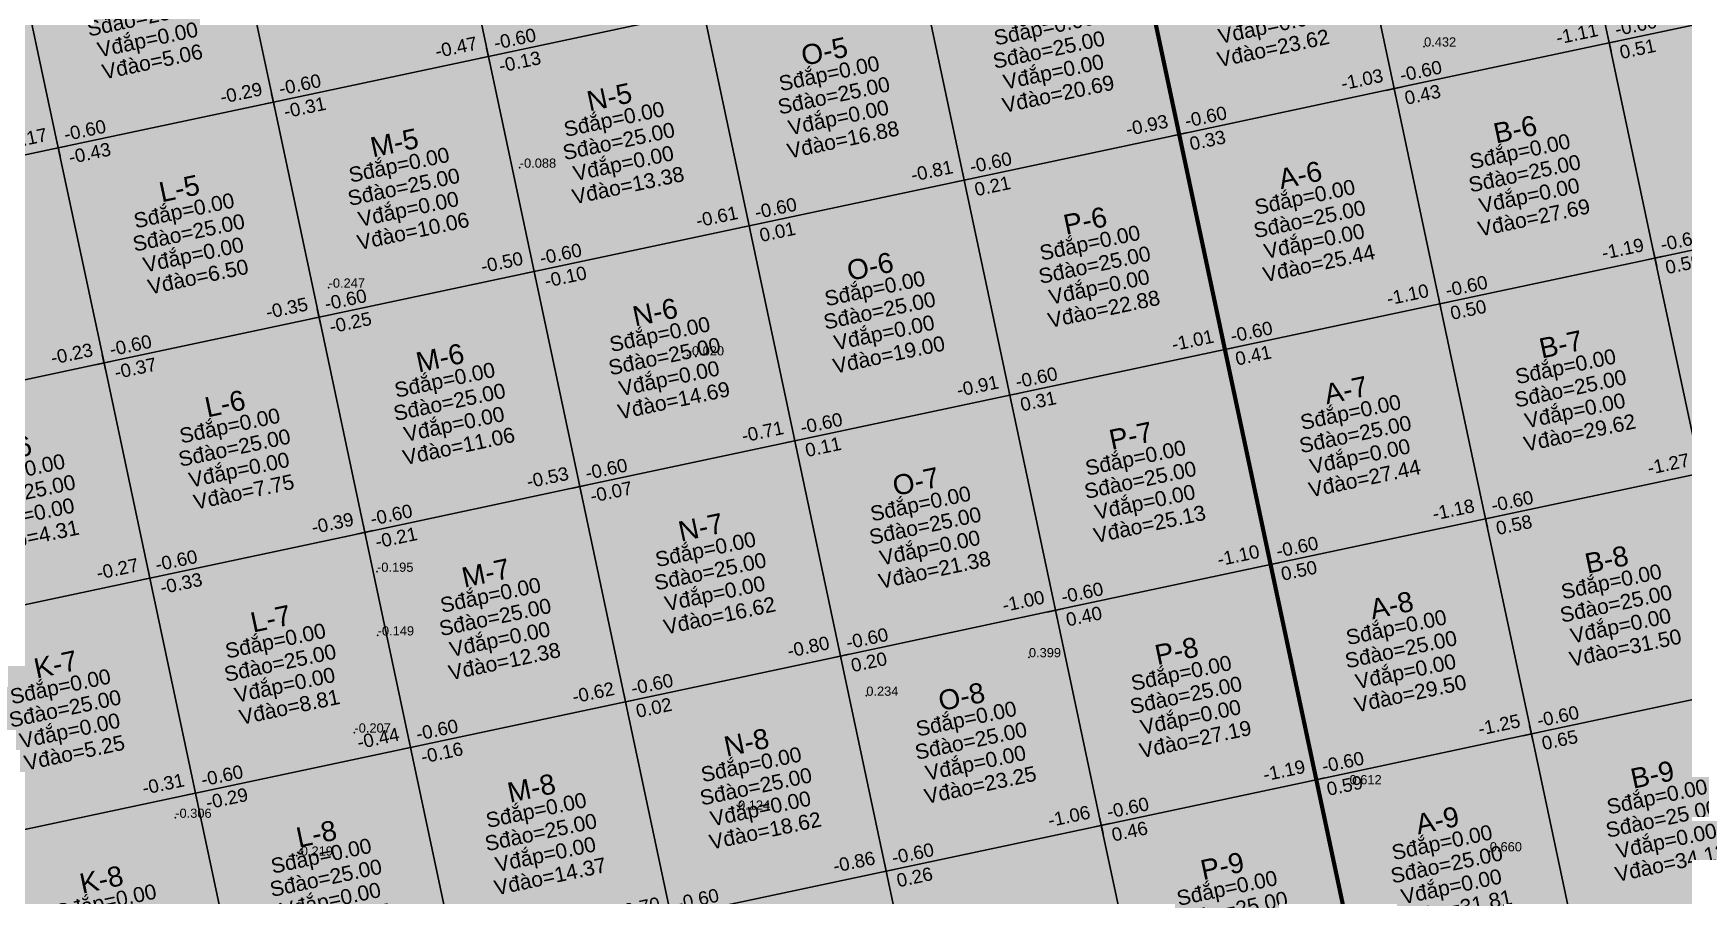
# Model space of a CAD drawing. Header units: metres. Extents: x 466 to 874, y 288 to 471.
# Drawn here: x 612.76 to 650.31, y 399.09 to 418.71 of the extents above; entities that cross this region are included whole.
import ezdxf
from ezdxf.enums import TextEntityAlignment as Align

# ---------------------------------------------------------------- set-up
doc = ezdxf.new("R2010")
doc.units = ezdxf.units.M
for name, color, linetype in [('SN-Dao', 1, 'Continuous'), ('SN-DiemDo', 9, 'Continuous'), ('SN-Luoi', 8, 'Continuous'), ('SN-Nut', 7, 'Continuous'), ('SN-O', 7, 'Continuous'), ('SN-RanhGioi', 1, 'Continuous')]:
    doc.layers.add(name, color=color, linetype=linetype)
doc.styles.add('SN', font='arial.ttf')

# ---------------------------------------------------------------- blocks, each defined once
blk = doc.blocks.new('SN_O')
at = {"color": 2, "style": 'SN'}
blk.add_attdef('TEN', text='', height=0.456, dxfattribs=at).set_placement((0, 1.026), align=Align.MIDDLE_CENTER)
at = {"color": 7, "style": 'SN'}
for tag, p in [('SDAP', (0, 0.513)), ('SDAO', (0, 0)), ('VDAP', (0, -0.513)), ('VDAO', (0, -1.026))]:
    blk.add_attdef(tag, text='', height=0.342, dxfattribs=at).set_placement(p, align=Align.MIDDLE_CENTER)
blk = doc.blocks.new('SN_NUT')
for p, q in [((-0.19, 0), (0.19, 0)), ((0, -0.19), (0, 0.19))]:
    blk.add_line(p, q)
at = {"color": 5, "style": 'SN'}
blk.add_attdef('CC', text='', height=0.304, dxfattribs=at).set_placement((-0.19, 0.114), align=Align.BOTTOM_RIGHT)
at = {"color": 1, "style": 'SN'}
blk.add_attdef('CDTK', (0.19, 0.114), '', height=0.304, dxfattribs=at)
at = {"color": 3, "style": 'SN'}
blk.add_attdef('CDTN', (0.19, -0.418), '', height=0.304, dxfattribs=at)

msp = doc.modelspace()

# ---------------------------------------------------------------- hatches: boundary and pattern name
at = {"layer": 'SN-Dao', "transparency": 33554534}
for points in [[(647.573, 423.378), (652.464, 424.418), (653.503, 419.527), (648.613, 418.488)], [(622.08, 423.071), (626.971, 424.111), (628.01, 419.22), (623.119, 418.18)], [(642.682, 422.339), (647.573, 423.378), (648.613, 418.488), (643.722, 417.448)], [(617.189, 422.032), (622.08, 423.071), (623.119, 418.18), (618.229, 417.141)], [(642.682, 422.339), (643.722, 417.448), (638.831, 416.408), (637.792, 421.299)], [(612.298, 420.992), (617.189, 422.032), (618.229, 417.141), (613.338, 416.101)], [(608.456, 420.175), (612.298, 420.992), (613.338, 416.101), (608.447, 415.062), (607.927, 417.507)], [(632.901, 420.26), (637.792, 421.299), (638.831, 416.408), (633.94, 415.369)], [(628.01, 419.22), (632.901, 420.26), (633.94, 415.369), (629.05, 414.329)], [(648.613, 418.488), (653.503, 419.527), (654.543, 414.636), (649.652, 413.597)], [(623.119, 418.18), (628.01, 419.22), (629.05, 414.329), (624.159, 413.29)], [(643.722, 417.448), (648.613, 418.488), (649.652, 413.597), (644.761, 412.557)], [(618.229, 417.141), (623.119, 418.18), (624.159, 413.29), (619.268, 412.25)], [(643.722, 417.448), (644.761, 412.557), (639.871, 411.518), (638.831, 416.408)], [(613.338, 416.101), (618.229, 417.141), (619.268, 412.25), (614.377, 411.211)], [(608.447, 415.062), (613.338, 416.101), (614.377, 411.211), (609.487, 410.171)], [(633.94, 415.369), (638.831, 416.408), (639.871, 411.518), (634.98, 410.478)], [(629.05, 414.329), (633.94, 415.369), (634.98, 410.478), (630.089, 409.439)], [(649.652, 413.597), (654.543, 414.636), (655.582, 409.746), (650.692, 408.706)], [(624.159, 413.29), (629.05, 414.329), (630.089, 409.439), (625.198, 408.399)], [(644.761, 412.557), (649.652, 413.597), (650.692, 408.706), (645.801, 407.666)], [(619.268, 412.25), (624.159, 413.29), (625.198, 408.399), (620.308, 407.359)], [(644.761, 412.557), (645.801, 407.666), (640.91, 406.627), (639.871, 411.518)], [(614.377, 411.211), (619.268, 412.25), (620.308, 407.359), (615.417, 406.32)], [(609.487, 410.171), (614.377, 411.211), (615.417, 406.32), (610.526, 405.28)], [(634.98, 410.478), (639.871, 411.518), (640.91, 406.627), (636.02, 405.587)], [(630.089, 409.439), (634.98, 410.478), (636.02, 405.587), (631.129, 404.548)], [(625.198, 408.399), (630.089, 409.439), (631.129, 404.548), (626.238, 403.508)], [(645.801, 407.666), (650.692, 408.706), (651.731, 403.815), (646.841, 402.776)], [(620.308, 407.359), (625.198, 408.399), (626.238, 403.508), (621.347, 402.469)], [(645.801, 407.666), (646.841, 402.776), (641.95, 401.736), (640.91, 406.627)], [(615.417, 406.32), (620.308, 407.359), (621.347, 402.469), (616.457, 401.429)], [(610.526, 405.28), (615.417, 406.32), (616.457, 401.429), (611.566, 400.39)], [(636.02, 405.587), (640.91, 406.627), (641.95, 401.736), (637.059, 400.697)], [(631.129, 404.548), (636.02, 405.587), (637.059, 400.697), (632.168, 399.657)], [(626.238, 403.508), (631.129, 404.548), (632.168, 399.657), (627.278, 398.618)], [(646.841, 402.776), (651.731, 403.815), (652.771, 398.925), (647.88, 397.885)], [(621.347, 402.469), (626.238, 403.508), (627.278, 398.618), (622.387, 397.578)], [(646.841, 402.776), (647.88, 397.885), (642.989, 396.845), (641.95, 401.736)], [(616.457, 401.429), (621.347, 402.469), (622.387, 397.578), (617.496, 396.538)], [(611.566, 400.39), (616.457, 401.429), (617.496, 396.538), (612.605, 395.499)], [(637.059, 400.697), (641.95, 401.736), (642.989, 396.845), (638.099, 395.806)], [(632.168, 399.657), (637.059, 400.697), (638.099, 395.806), (633.208, 394.766)], [(627.278, 398.618), (632.168, 399.657), (633.208, 394.766), (628.317, 393.727)]]:
    msp.add_hatch(color=1, dxfattribs=at).paths.add_polyline_path(points)

# ---------------------------------------------------------------- linework, layer by layer
at = {"layer": 'SN-DiemDo'}
for p in [(644.401, 418.405, 0.432), (623.833, 415.65, -0.088), (619.485, 412.923, -0.247), (627.652, 411.382, -0.02), (620.587, 406.463, -0.195), (620.601, 405.015, -0.149), (635.413, 404.52, 0.399), (631.715, 403.644, 0.234), (620.073, 402.807, -0.207), (642.706, 401.632, 0.612), (628.797, 401.054, 0.124), (615.997, 400.869, -0.306), (618.756, 400.01, -0.219), (645.896, 400.107, 0.66)]:
    msp.add_point(p, dxfattribs=at)
at = {"layer": 'SN-Luoi'}
for points in [[(647.573, 423.378), (652.464, 424.418), (653.503, 419.527), (648.613, 418.488)], [(622.08, 423.071), (626.971, 424.111), (628.01, 419.22), (623.119, 418.18)], [(642.682, 422.339), (647.573, 423.378), (648.613, 418.488), (643.722, 417.448)], [(617.189, 422.032), (622.08, 423.071), (623.119, 418.18), (618.229, 417.141)], [(642.682, 422.339), (643.722, 417.448), (638.831, 416.408), (637.792, 421.299)], [(612.298, 420.992), (617.189, 422.032), (618.229, 417.141), (613.338, 416.101)], [(607.408, 419.953), (612.298, 420.992), (613.338, 416.101), (608.447, 415.062)], [(632.901, 420.26), (637.792, 421.299), (638.831, 416.408), (633.94, 415.369)], [(628.01, 419.22), (632.901, 420.26), (633.94, 415.369), (629.05, 414.329)], [(648.613, 418.488), (653.503, 419.527), (654.543, 414.636), (649.652, 413.597)], [(623.119, 418.18), (628.01, 419.22), (629.05, 414.329), (624.159, 413.29)], [(643.722, 417.448), (648.613, 418.488), (649.652, 413.597), (644.761, 412.557)], [(618.229, 417.141), (623.119, 418.18), (624.159, 413.29), (619.268, 412.25)], [(643.722, 417.448), (644.761, 412.557), (639.871, 411.518), (638.831, 416.408)], [(613.338, 416.101), (618.229, 417.141), (619.268, 412.25), (614.377, 411.211)], [(608.447, 415.062), (613.338, 416.101), (614.377, 411.211), (609.487, 410.171)], [(633.94, 415.369), (638.831, 416.408), (639.871, 411.518), (634.98, 410.478)], [(629.05, 414.329), (633.94, 415.369), (634.98, 410.478), (630.089, 409.439)], [(649.652, 413.597), (654.543, 414.636), (655.582, 409.746), (650.692, 408.706)], [(624.159, 413.29), (629.05, 414.329), (630.089, 409.439), (625.198, 408.399)], [(644.761, 412.557), (649.652, 413.597), (650.692, 408.706), (645.801, 407.666)], [(619.268, 412.25), (624.159, 413.29), (625.198, 408.399), (620.308, 407.359)], [(644.761, 412.557), (645.801, 407.666), (640.91, 406.627), (639.871, 411.518)], [(614.377, 411.211), (619.268, 412.25), (620.308, 407.359), (615.417, 406.32)], [(609.487, 410.171), (614.377, 411.211), (615.417, 406.32), (610.526, 405.28)], [(634.98, 410.478), (639.871, 411.518), (640.91, 406.627), (636.02, 405.587)], [(630.089, 409.439), (634.98, 410.478), (636.02, 405.587), (631.129, 404.548)], [(625.198, 408.399), (630.089, 409.439), (631.129, 404.548), (626.238, 403.508)], [(645.801, 407.666), (650.692, 408.706), (651.731, 403.815), (646.841, 402.776)], [(620.308, 407.359), (625.198, 408.399), (626.238, 403.508), (621.347, 402.469)], [(645.801, 407.666), (646.841, 402.776), (641.95, 401.736), (640.91, 406.627)], [(615.417, 406.32), (620.308, 407.359), (621.347, 402.469), (616.457, 401.429)], [(610.526, 405.28), (615.417, 406.32), (616.457, 401.429), (611.566, 400.39)], [(636.02, 405.587), (640.91, 406.627), (641.95, 401.736), (637.059, 400.697)], [(631.129, 404.548), (636.02, 405.587), (637.059, 400.697), (632.168, 399.657)], [(626.238, 403.508), (631.129, 404.548), (632.168, 399.657), (627.278, 398.618)], [(646.841, 402.776), (651.731, 403.815), (652.771, 398.925), (647.88, 397.885)], [(621.347, 402.469), (626.238, 403.508), (627.278, 398.618), (622.387, 397.578)], [(646.841, 402.776), (647.88, 397.885), (642.989, 396.845), (641.95, 401.736)], [(616.457, 401.429), (621.347, 402.469), (622.387, 397.578), (617.496, 396.538)], [(611.566, 400.39), (616.457, 401.429), (617.496, 396.538), (612.605, 395.499)], [(637.059, 400.697), (641.95, 401.736), (642.989, 396.845), (638.099, 395.806)], [(632.168, 399.657), (637.059, 400.697), (638.099, 395.806), (633.208, 394.766)], [(627.278, 398.618), (632.168, 399.657), (633.208, 394.766), (628.317, 393.727)]]:
    msp.add_lwpolyline(points, close=True, dxfattribs=at)
at = {"layer": 'SN-RanhGioi', "const_width": 0.095}
for points in [[(711.885, 457.495), (734.755, 349.899), (656.504, 333.266), (633.633, 440.862)], [(633.633, 440.862), (656.504, 333.266), (578.252, 316.633), (555.382, 424.229)]]:
    msp.add_lwpolyline(points, close=True, dxfattribs=at)

# ---------------------------------------------------------------- block references
at = {"layer": 'SN-Nut'}
for p, rotation, values in [((648.613, 418.488), 12.00000000000403, {'CDTK': '-0.60', 'CDTN': '0.51', 'CC': '-1.11'}), ((623.119, 418.18), 12.00000000000384, {'CDTK': '-0.60', 'CDTN': '-0.13', 'CC': '-0.47'}), ((643.722, 417.448), 12.00000000000403, {'CDTK': '-0.60', 'CDTN': '0.43', 'CC': '-1.03'}), ((618.229, 417.141), 12.00000000000384, {'CDTK': '-0.60', 'CDTN': '-0.31', 'CC': '-0.29'}), ((638.831, 416.408), 12.00000000000384, {'CDTK': '-0.60', 'CDTN': '0.33', 'CC': '-0.93'}), ((638.831, 416.408), 12.00000000000403, {'CDTK': '-0.60', 'CDTN': '0.33', 'CC': '-0.93'}), ((613.338, 416.101), 12.00000000000384, {'CDTK': '-0.60', 'CDTN': '-0.43', 'CC': '-0.17'}), ((633.94, 415.369), 12.00000000000384, {'CDTK': '-0.60', 'CDTN': '0.21', 'CC': '-0.81'}), ((629.05, 414.329), 12.00000000000384, {'CDTK': '-0.60', 'CDTN': '0.01', 'CC': '-0.61'}), ((649.652, 413.597), 12.00000000000403, {'CDTK': '-0.60', 'CDTN': '0.59', 'CC': '-1.19'}), ((624.159, 413.29), 12.00000000000384, {'CDTK': '-0.60', 'CDTN': '-0.10', 'CC': '-0.50'}), ((644.761, 412.557), 12.00000000000403, {'CDTK': '-0.60', 'CDTN': '0.50', 'CC': '-1.10'}), ((619.268, 412.25), 12.00000000000384, {'CDTK': '-0.60', 'CDTN': '-0.25', 'CC': '-0.35'}), ((639.871, 411.518), 12.00000000000384, {'CDTK': '-0.60', 'CDTN': '0.41', 'CC': '-1.01'}), ((639.871, 411.518), 12.00000000000403, {'CDTK': '-0.60', 'CDTN': '0.41', 'CC': '-1.01'}), ((614.377, 411.211), 12.00000000000384, {'CDTK': '-0.60', 'CDTN': '-0.37', 'CC': '-0.23'}), ((634.98, 410.478), 12.00000000000384, {'CDTK': '-0.60', 'CDTN': '0.31', 'CC': '-0.91'}), ((630.089, 409.439), 12.00000000000384, {'CDTK': '-0.60', 'CDTN': '0.11', 'CC': '-0.71'}), ((650.692, 408.706), 12.00000000000403, {'CDTK': '-0.60', 'CDTN': '0.67', 'CC': '-1.27'}), ((625.198, 408.399), 12.00000000000384, {'CDTK': '-0.60', 'CDTN': '-0.07', 'CC': '-0.53'}), ((645.801, 407.666), 12.00000000000403, {'CDTK': '-0.60', 'CDTN': '0.58', 'CC': '-1.18'}), ((620.308, 407.359), 12.00000000000384, {'CDTK': '-0.60', 'CDTN': '-0.21', 'CC': '-0.39'}), ((640.91, 406.627), 12.00000000000384, {'CDTK': '-0.60', 'CDTN': '0.50', 'CC': '-1.10'}), ((640.91, 406.627), 12.00000000000403, {'CDTK': '-0.60', 'CDTN': '0.50', 'CC': '-1.10'}), ((615.417, 406.32), 12.00000000000384, {'CDTK': '-0.60', 'CDTN': '-0.33', 'CC': '-0.27'}), ((636.02, 405.587), 12.00000000000384, {'CDTK': '-0.60', 'CDTN': '0.40', 'CC': '-1.00'}), ((631.129, 404.548), 12.00000000000384, {'CDTK': '-0.60', 'CDTN': '0.20', 'CC': '-0.80'}), ((626.238, 403.508), 12.00000000000384, {'CDTK': '-0.60', 'CDTN': '0.02', 'CC': '-0.62'}), ((646.841, 402.776), 12.00000000000403, {'CDTK': '-0.60', 'CDTN': '0.65', 'CC': '-1.25'}), ((621.347, 402.469), 12.00000000000384, {'CDTK': '-0.60', 'CDTN': '-0.16', 'CC': '-0.44'}), ((641.95, 401.736), 12.00000000000384, {'CDTK': '-0.60', 'CDTN': '0.59', 'CC': '-1.19'}), ((641.95, 401.736), 12.00000000000403, {'CDTK': '-0.60', 'CDTN': '0.59', 'CC': '-1.19'}), ((616.457, 401.429), 12.00000000000384, {'CDTK': '-0.60', 'CDTN': '-0.29', 'CC': '-0.31'}), ((637.059, 400.697), 12.00000000000384, {'CDTK': '-0.60', 'CDTN': '0.46', 'CC': '-1.06'}), ((632.168, 399.657), 12.00000000000384, {'CDTK': '-0.60', 'CDTN': '0.26', 'CC': '-0.86'}), ((627.278, 398.618), 12.00000000000384, {'CDTK': '-0.60', 'CDTN': '0.10', 'CC': '-0.70'})]:
    msp.add_blockref('SN_NUT', p, dxfattribs=dict(at, rotation=rotation)).add_auto_attribs(values)
at = {"layer": 'SN-O'}
for p, rotation, values in [((640.757, 419.374), 12.00000000000403, {'TEN': 'A-5', 'SDAP': 'Sđắp=0.00', 'SDAO': 'Sđào=25.00', 'VDAP': 'Vđắp=0.00', 'VDAO': 'Vđào=23.62'}), ((615.263, 419.067), 12.00000000000384, {'TEN': 'L-4', 'SDAP': 'Sđắp=0.00', 'SDAO': 'Sđào=25.00', 'VDAP': 'Vđắp=0.00', 'VDAO': 'Vđào=5.06'}), ((635.866, 418.334), 12.00000000000384, {'TEN': 'P-5', 'SDAP': 'Sđắp=0.00', 'SDAO': 'Sđào=25.00', 'VDAP': 'Vđắp=0.00', 'VDAO': 'Vđào=20.69'}), ((630.975, 417.294), 12.00000000000384, {'TEN': 'O-5', 'SDAP': 'Sđắp=0.00', 'SDAO': 'Sđào=25.00', 'VDAP': 'Vđắp=0.00', 'VDAO': 'Vđào=16.88'}), ((626.084, 416.255), 12.00000000000384, {'TEN': 'N-5', 'SDAP': 'Sđắp=0.00', 'SDAO': 'Sđào=25.00', 'VDAP': 'Vđắp=0.00', 'VDAO': 'Vđào=13.38'}), ((646.687, 415.522), 12.00000000000403, {'TEN': 'B-6', 'SDAP': 'Sđắp=0.00', 'SDAO': 'Sđào=25.00', 'VDAP': 'Vđắp=0.00', 'VDAO': 'Vđào=27.69'}), ((621.194, 415.215), 12.00000000000384, {'TEN': 'M-5', 'SDAP': 'Sđắp=0.00', 'SDAO': 'Sđào=25.00', 'VDAP': 'Vđắp=0.00', 'VDAO': 'Vđào=10.06'}), ((641.796, 414.483), 12.00000000000403, {'TEN': 'A-6', 'SDAP': 'Sđắp=0.00', 'SDAO': 'Sđào=25.00', 'VDAP': 'Vđắp=0.00', 'VDAO': 'Vđào=25.44'}), ((616.303, 414.176), 12.00000000000384, {'TEN': 'L-5', 'SDAP': 'Sđắp=0.00', 'SDAO': 'Sđào=25.00', 'VDAP': 'Vđắp=0.00', 'VDAO': 'Vđào=6.50'}), ((636.906, 413.443), 12.00000000000384, {'TEN': 'P-6', 'SDAP': 'Sđắp=0.00', 'SDAO': 'Sđào=25.00', 'VDAP': 'Vđắp=0.00', 'VDAO': 'Vđào=22.88'}), ((632.015, 412.404), 12.00000000000384, {'TEN': 'O-6', 'SDAP': 'Sđắp=0.00', 'SDAO': 'Sđào=25.00', 'VDAP': 'Vđắp=0.00', 'VDAO': 'Vđào=19.00'}), ((627.124, 411.364), 12.00000000000384, {'TEN': 'N-6', 'SDAP': 'Sđắp=0.00', 'SDAO': 'Sđào=25.00', 'VDAP': 'Vđắp=0.00', 'VDAO': 'Vđào=14.69'}), ((647.727, 410.632), 12.00000000000403, {'TEN': 'B-7', 'SDAP': 'Sđắp=0.00', 'SDAO': 'Sđào=25.00', 'VDAP': 'Vđắp=0.00', 'VDAO': 'Vđào=29.62'}), ((622.233, 410.325), 12.00000000000384, {'TEN': 'M-6', 'SDAP': 'Sđắp=0.00', 'SDAO': 'Sđào=25.00', 'VDAP': 'Vđắp=0.00', 'VDAO': 'Vđào=11.06'}), ((642.836, 409.592), 12.00000000000403, {'TEN': 'A-7', 'SDAP': 'Sđắp=0.00', 'SDAO': 'Sđào=25.00', 'VDAP': 'Vđắp=0.00', 'VDAO': 'Vđào=27.44'}), ((617.343, 409.285), 12.00000000000384, {'TEN': 'L-6', 'SDAP': 'Sđắp=0.00', 'SDAO': 'Sđào=25.00', 'VDAP': 'Vđắp=0.00', 'VDAO': 'Vđào=7.75'}), ((637.945, 408.553), 12.00000000000384, {'TEN': 'P-7', 'SDAP': 'Sđắp=0.00', 'SDAO': 'Sđào=25.00', 'VDAP': 'Vđắp=0.00', 'VDAO': 'Vđào=25.13'}), ((612.452, 408.245), 12.00000000000384, {'TEN': 'K-6', 'SDAP': 'Sđắp=0.00', 'SDAO': 'Sđào=25.00', 'VDAP': 'Vđắp=0.00', 'VDAO': 'Vđào=4.31'}), ((633.054, 407.513), 12.00000000000384, {'TEN': 'O-7', 'SDAP': 'Sđắp=0.00', 'SDAO': 'Sđào=25.00', 'VDAP': 'Vđắp=0.00', 'VDAO': 'Vđào=21.38'}), ((628.164, 406.473), 12.00000000000384, {'TEN': 'N-7', 'SDAP': 'Sđắp=0.00', 'SDAO': 'Sđào=25.00', 'VDAP': 'Vđắp=0.00', 'VDAO': 'Vđào=16.62'}), ((648.766, 405.741), 12.00000000000403, {'TEN': 'B-8', 'SDAP': 'Sđắp=0.00', 'SDAO': 'Sđào=25.00', 'VDAP': 'Vđắp=0.00', 'VDAO': 'Vđào=31.50'}), ((623.273, 405.434), 12.00000000000384, {'TEN': 'M-7', 'SDAP': 'Sđắp=0.00', 'SDAO': 'Sđào=25.00', 'VDAP': 'Vđắp=0.00', 'VDAO': 'Vđào=12.38'}), ((643.875, 404.701), 12.00000000000403, {'TEN': 'A-8', 'SDAP': 'Sđắp=0.00', 'SDAO': 'Sđào=25.00', 'VDAP': 'Vđắp=0.00', 'VDAO': 'Vđào=29.50'}), ((618.382, 404.394), 12.00000000000384, {'TEN': 'L-7', 'SDAP': 'Sđắp=0.00', 'SDAO': 'Sđào=25.00', 'VDAP': 'Vđắp=0.00', 'VDAO': 'Vđào=8.81'}), ((638.985, 403.662), 12.00000000000384, {'TEN': 'P-8', 'SDAP': 'Sđắp=0.00', 'SDAO': 'Sđào=25.00', 'VDAP': 'Vđắp=0.00', 'VDAO': 'Vđào=27.19'}), ((613.491, 403.355), 12.00000000000384, {'TEN': 'K-7', 'SDAP': 'Sđắp=0.00', 'SDAO': 'Sđào=25.00', 'VDAP': 'Vđắp=0.00', 'VDAO': 'Vđào=5.25'}), ((634.094, 402.622), 12.00000000000384, {'TEN': 'O-8', 'SDAP': 'Sđắp=0.00', 'SDAO': 'Sđào=25.00', 'VDAP': 'Vđắp=0.00', 'VDAO': 'Vđào=23.25'}), ((629.203, 401.583), 12.00000000000384, {'TEN': 'N-8', 'SDAP': 'Sđắp=0.00', 'SDAO': 'Sđào=25.00', 'VDAP': 'Vđắp=0.00', 'VDAO': 'Vđào=18.62'}), ((649.806, 400.85), 12.00000000000403, {'TEN': 'B-9', 'SDAP': 'Sđắp=0.00', 'SDAO': 'Sđào=25.00', 'VDAP': 'Vđắp=0.00', 'VDAO': 'Vđào=34.13'}), ((624.312, 400.543), 12.00000000000384, {'TEN': 'M-8', 'SDAP': 'Sđắp=0.00', 'SDAO': 'Sđào=25.00', 'VDAP': 'Vđắp=0.00', 'VDAO': 'Vđào=14.37'}), ((644.915, 399.811), 12.00000000000403, {'TEN': 'A-9', 'SDAP': 'Sđắp=0.00', 'SDAO': 'Sđào=25.00', 'VDAP': 'Vđắp=0.00', 'VDAO': 'Vđào=31.81'}), ((619.422, 399.504), 12.00000000000384, {'TEN': 'L-8', 'SDAP': 'Sđắp=0.00', 'SDAO': 'Sđào=25.00', 'VDAP': 'Vđắp=0.00', 'VDAO': 'Vđào=10.25'}), ((640.024, 398.771), 12.00000000000384, {'TEN': 'P-9', 'SDAP': 'Sđắp=0.00', 'SDAO': 'Sđào=25.00', 'VDAP': 'Vđắp=0.00', 'VDAO': 'Vđào=28.75'}), ((614.531, 398.464), 12.00000000000384, {'TEN': 'K-8', 'SDAP': 'Sđắp=0.00', 'SDAO': 'Sđào=25.00', 'VDAP': 'Vđắp=0.00', 'VDAO': 'Vđào=6.25'})]:
    msp.add_blockref('SN_O', p, dxfattribs=dict(at, rotation=rotation)).add_auto_attribs(values)

# ---------------------------------------------------------------- texts
at = {"layer": 'SN-DiemDo', "style": 'SN'}
for s, p in [('0.432', (644.401, 418.405)), ('-0.088', (623.833, 415.65)), ('-0.247', (619.485, 412.923)), ('-0.020', (627.652, 411.382)), ('-0.195', (620.587, 406.463)), ('-0.149', (620.601, 405.015)), ('0.399', (635.413, 404.52)), ('0.234', (631.715, 403.644)), ('-0.207', (620.073, 402.807)), ('0.612', (642.706, 401.632)), ('-0.306', (615.997, 400.869)), ('0.124', (628.797, 401.054)), ('0.660', (645.896, 400.107)), ('-0.219', (618.756, 400.01))]:
    msp.add_text(s, height=0.209, dxfattribs=at).set_placement(p)

doc.saveas('drawing.dxf')
